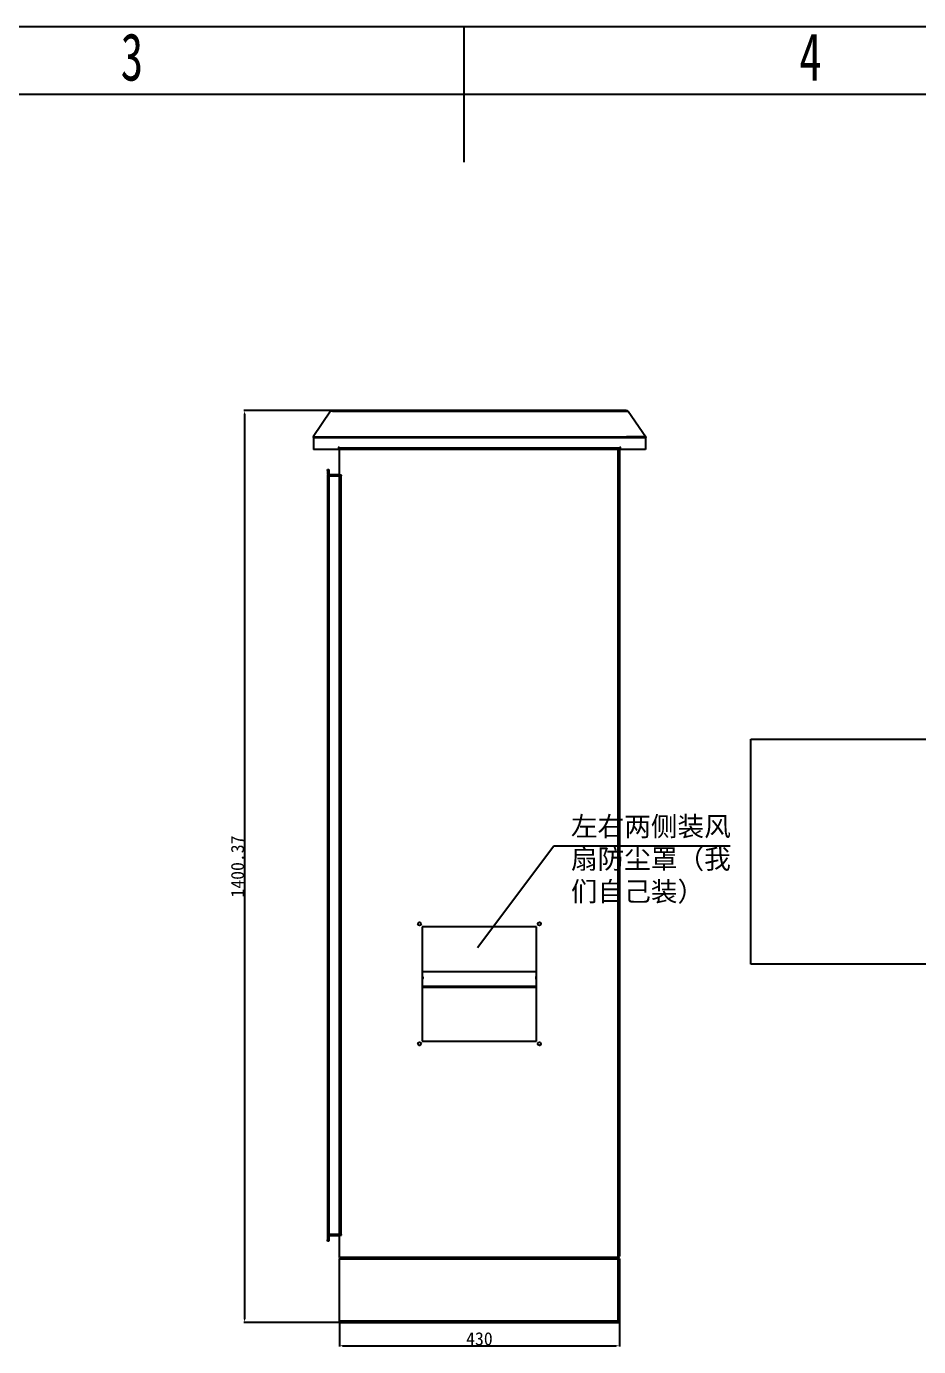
# Model space of a CAD drawing. Header units: millimetres. Extents: x -14348 to 6039, y -1826 to 2921.
# Drawn here: x -11718 to -10348, y 848 to 2875 of the extents above; entities that cross this region are included whole.
import ezdxf

# ---------------------------------------------------------------- set-up
doc = ezdxf.new("R2010")
doc.units = ezdxf.units.MM
doc.layers.add('图框', color=7, linetype='Continuous')
doc.layers.add('标注', color=3, linetype='Continuous')
doc.styles.add('SLDTEXTSTYLE5', font='TXT', dxfattribs={"width": 0.7})
doc.dimstyles.new('ISO-25', dxfattribs={"dimtxt": 10, "dimasz": 5, "dimexe": 1.25, "dimexo": 0.625, "dimtad": 1, "dimdsep": 46, "dimtxsty": 'Standard', "dimcen": 2.5, "dimadec": 0, "dimazin": 0, "dimtfac": 1, "dimtmove": 0, "dimatfit": 3, "dimfxl": 1, "dimarcsym": 0})
picture_1 = doc.add_image_def('image2.png', size_in_pixel=(719, 595))

# ---------------------------------------------------------------- blocks, each defined once
blk = doc.blocks.new('*D238')
at = {"layer": 'Defpoints', "color": 0, "transparency": 16777216}
for p in [(-11237.3, 887.7), (-10807.3, 887.7), (-10807.3, 849.5)]:
    blk.add_point(p, dxfattribs=at)
at = {"layer": '标注', "color": 0, "lineweight": -2, "transparency": 16777216}
for p, q in [((-11237.3, 887.1), (-11237.3, 848.3)), ((-10807.3, 887.1), (-10807.3, 848.3)), ((-11232.3, 849.5), (-10812.3, 849.5))]:
    blk.add_line(p, q, dxfattribs=at)
at = {"layer": '标注', "color": 0, "transparency": 16777216}
for points in [[(-11232.3, 850.4), (-11232.3, 848.7), (-11237.3, 849.5)], [(-10812.3, 850.4), (-10812.3, 848.7), (-10807.3, 849.5)]]:
    blk.add_solid(points, dxfattribs=at)
at = {"layer": '标注', "color": 0, "transparency": 16777216, "insert": (-11022.3, 860.2), "char_height": 10, "attachment_point": 5}
blk.add_mtext('{\\H2x;430}', dxfattribs=at)
blk = doc.blocks.new('*D239')
at = {"layer": 'Defpoints', "color": 0, "transparency": 16777216}
for p in [(-10796.8, 2285.6), (-11382.9, 885.2), (-10810.5, 885.2)]:
    blk.add_point(p, dxfattribs=at)
at = {"layer": '标注', "color": 0, "lineweight": -2, "transparency": 16777216}
for p, q in [((-10797.4, 2285.6), (-11384.2, 2285.6)), ((-11382.9, 2280.6), (-11382.9, 890.2)), ((-10811.1, 885.2), (-11384.2, 885.2))]:
    blk.add_line(p, q, dxfattribs=at)
at = {"layer": '标注', "color": 0, "transparency": 16777216}
for points in [[(-11383.8, 2280.6), (-11382.1, 2280.6), (-11382.9, 2285.6)], [(-11383.8, 890.2), (-11382.1, 890.2), (-11382.9, 885.2)]]:
    blk.add_solid(points, dxfattribs=at)
at = {"layer": '标注', "color": 0, "transparency": 16777216, "insert": (-11393.6, 1585.4), "char_height": 10, "attachment_point": 5, "rotation": 90}
blk.add_mtext('{\\H2x;1400.37}', dxfattribs=at)

msp = doc.modelspace()

# ---------------------------------------------------------------- linework, layer by layer
at = {"color": 7, "linetype": 'Continuous', "lineweight": 25}
for p, q in [((-11250.712, 2284.499), (-11277.616, 2245.355)), ((-11247.873, 2284.499), (-11250.712, 2284.499)), ((-11247.873, 2284.499), (-11247.873, 2285.583)), ((-11247.873, 2285.583), (-10796.753, 2285.583)), ((-11247.873, 2284.499), (-10796.753, 2284.499)), ((-10796.753, 2285.583), (-10796.753, 2284.499)), ((-10796.753, 2284.499), (-10793.914, 2284.499)), ((-10793.914, 2284.499), (-10767.011, 2245.355)), ((-11277.616, 2245.355), (-11247.873, 2245.355)), ((-11277.616, 2245.355), (-11277.616, 2244.222)), ((-11277.616, 2244.222), (-11247.873, 2244.222)), ((-11277.277, 2243.939), (-11277.277, 2225.715)), ((-11247.873, 2243.939), (-11277.277, 2243.939)), ((-11247.873, 2245.355), (-10796.753, 2245.355)), ((-11247.873, 2243.939), (-11247.873, 2245.355)), ((-11247.873, 2243.939), (-10796.753, 2243.939)), ((-10796.753, 2245.355), (-10796.753, 2243.939)), ((-10767.011, 2245.355), (-10796.753, 2245.355)), ((-10767.011, 2244.222), (-10796.753, 2244.222)), ((-10796.753, 2243.939), (-10767.35, 2243.939)), ((-10767.35, 2243.939), (-10767.35, 2225.715)), ((-10767.011, 2245.355), (-10767.011, 2244.222)), ((-11238.677, 2225.715), (-11277.277, 2225.715)), ((-11237.677, 2229.215), (-11238.677, 2229.215)), ((-11238.677, 2229.215), (-11238.677, 2225.715)), ((-11238.677, 2227.715), (-11237.777, 2227.715)), ((-11238.677, 2225.715), (-11237.777, 2225.715)), ((-11237.777, 2228.215), (-11237.777, 2229.215)), ((-11237.777, 2225.715), (-11237.777, 2227.715)), ((-11237.677, 2228.215), (-11237.677, 2229.215)), ((-11237.677, 2228.215), (-10806.95, 2228.215)), ((-11237.677, 2225.715), (-11237.677, 2228.215)), ((-10806.95, 2225.715), (-11237.677, 2225.715)), ((-11237.313, 2186.115), (-11237.313, 2225.715)), ((-10807.313, 2225.715), (-10807.313, 987.715)), ((-10805.95, 2229.215), (-10806.95, 2229.215)), ((-10806.95, 2229.215), (-10806.95, 2228.215)), ((-10806.95, 2228.215), (-10806.95, 2225.715)), ((-10806.85, 2229.215), (-10806.85, 2228.215)), ((-10806.85, 2225.715), (-10806.85, 2227.715)), ((-10806.85, 2227.715), (-10805.95, 2227.715)), ((-10806.85, 2225.715), (-10805.95, 2225.715)), ((-10805.95, 2225.715), (-10805.95, 2229.215)), ((-10767.35, 2225.715), (-10805.95, 2225.715)), ((-11255.313, 2195.215), (-11253.313, 2195.215)), ((-11255.313, 2193.215), (-11255.313, 2195.215)), ((-11253.313, 2193.215), (-11255.313, 2193.215)), ((-11255.313, 2193.215), (-11255.313, 2187.715)), ((-11253.313, 2195.215), (-11253.313, 2193.215)), ((-11253.313, 2193.215), (-11253.313, 2187.715)), ((-11253.313, 2187.715), (-11255.313, 2187.715)), ((-11255.313, 2186.915), (-11253.313, 2186.915)), ((-11255.313, 2186.915), (-11255.313, 1018.515)), ((-11253.313, 2186.915), (-11253.313, 1018.515)), ((-11252.813, 2185.115), (-11253.313, 2185.115)), ((-11252.813, 2187.215), (-11252.813, 2185.215)), ((-11252.813, 2187.215), (-11237.813, 2187.215)), ((-11252.813, 2185.215), (-11237.813, 2185.215)), ((-11252.813, 1020.315), (-11252.813, 2185.115)), ((-11237.813, 2185.115), (-11252.813, 2185.115)), ((-11237.813, 2187.215), (-11237.813, 2185.215)), ((-11237.813, 2185.115), (-11237.813, 1020.315)), ((-11237.313, 2185.115), (-11237.813, 2185.115)), ((-11233.813, 2186.115), (-11237.313, 2186.115)), ((-11237.313, 2186.115), (-11237.313, 2185.215)), ((-11237.313, 2185.215), (-11235.313, 2185.215)), ((-11237.313, 2185.115), (-11237.313, 1020.315)), ((-11237.313, 2185.115), (-11234.813, 2185.115)), ((-11235.313, 2186.115), (-11235.313, 2185.215)), ((-11234.813, 2185.115), (-11234.813, 1020.315)), ((-11234.813, 2185.115), (-11233.813, 2185.115)), ((-11233.813, 2185.115), (-11233.813, 2186.115)), ((-11110.063, 1492.965), (-11110.063, 1317.465)), ((-10934.563, 1492.965), (-11110.063, 1492.965)), ((-10934.563, 1317.465), (-10934.563, 1492.965)), ((-11110.063, 1424.45), (-10934.563, 1424.45)), ((-10934.563, 1399.45), (-11110.063, 1399.45)), ((-11110.063, 1317.465), (-10934.563, 1317.465)), ((-11255.313, 1018.515), (-11253.313, 1018.515)), ((-11255.313, 1017.715), (-11255.313, 1012.215)), ((-11253.313, 1017.715), (-11255.313, 1017.715)), ((-11253.313, 1020.315), (-11252.813, 1020.315)), ((-11253.313, 1017.715), (-11253.313, 1012.215)), ((-11252.813, 1020.315), (-11237.813, 1020.315)), ((-11237.813, 1020.215), (-11252.813, 1020.215)), ((-11252.813, 1018.215), (-11252.813, 1020.215)), ((-11237.813, 1018.215), (-11252.813, 1018.215)), ((-11237.813, 1020.315), (-11237.313, 1020.315)), ((-11237.813, 1018.215), (-11237.813, 1020.215)), ((-11234.813, 1020.315), (-11237.313, 1020.315)), ((-11237.313, 1020.215), (-11235.313, 1020.215)), ((-11237.313, 1020.215), (-11237.313, 1019.315)), ((-11237.313, 985.215), (-11237.313, 1019.315)), ((-11237.313, 1019.315), (-11233.813, 1019.315)), ((-11235.313, 1020.215), (-11235.313, 1019.315)), ((-11233.813, 1020.315), (-11234.813, 1020.315)), ((-11233.813, 1019.315), (-11233.813, 1020.315)), ((-11255.313, 1012.215), (-11253.313, 1012.215)), ((-11255.313, 1010.215), (-11255.313, 1012.215)), ((-11253.313, 1010.215), (-11255.313, 1010.215)), ((-11253.313, 1012.215), (-11253.313, 1010.215)), ((-10809.813, 985.215), (-11237.313, 985.215)), ((-11237.313, 887.715), (-11237.313, 982.715)), ((-10809.813, 982.715), (-11237.313, 982.715)), ((-11234.813, 985.215), (-11234.813, 985.033)), ((-10809.813, 987.922), (-10809.813, 985.215)), ((-10809.813, 987.922), (-10809.785, 987.914)), ((-10809.813, 985.215), (-10809.813, 983.215)), ((-10809.813, 982.715), (-10809.813, 887.715)), ((-10807.313, 982.715), (-10809.813, 982.715)), ((-10809.351, 987.767), (-10809.313, 987.715)), ((-10807.313, 987.715), (-10809.313, 987.715)), ((-10807.313, 982.715), (-10807.313, 887.715)), ((-11237.313, 887.715), (-10809.813, 887.715)), ((-11234.813, 885.215), (-11234.813, 885.401)), ((-11234.813, 885.215), (-11234.106, 885.215)), ((-11234.106, 885.215), (-10810.52, 885.215)), ((-10810.52, 885.215), (-10809.813, 885.215)), ((-10809.813, 887.715), (-10807.313, 887.715)), ((-10809.813, 885.215), (-10809.813, 887.215))]:
    msp.add_line(p, q, dxfattribs=at)
at = {"color": 8, "linetype": 'Continuous', "lineweight": 25}
for p, q in [((-11238.677, 2228.215), (-11237.777, 2228.215)), ((-10809.813, 2225.715), (-10809.813, 987.922)), ((-10805.95, 2228.215), (-10806.85, 2228.215)), ((-11110.063, 1401.95), (-10934.563, 1401.95))]:
    msp.add_line(p, q, dxfattribs=at)
at = {"color": 7, "linetype": 'Continuous', "lineweight": 25, "flags": 128}
for points in [[(-11277.261, 2244.222), (-11277.27, 2244.127), (-11277.277, 2243.939)], [(-10767.35, 2243.939), (-10767.357, 2244.127), (-10767.366, 2244.222)], [(-11237.827, 2227.715), (-11237.825, 2227.727), (-11237.777, 2228.215)], [(-10806.85, 2228.215), (-10806.802, 2227.727), (-10806.799, 2227.715)], [(-11255.313, 2187.715), (-11255.265, 2187.227), (-11255.182, 2186.915)], [(-11253.313, 2185.265), (-11253.301, 2185.263), (-11252.813, 2185.215)], [(-11237.813, 2185.215), (-11237.325, 2185.263), (-11237.313, 2185.265)], [(-11255.182, 1018.515), (-11255.265, 1018.203), (-11255.313, 1017.715)], [(-11252.813, 1020.215), (-11253.301, 1020.167), (-11253.313, 1020.164)], [(-11237.313, 1020.164), (-11237.325, 1020.167), (-11237.813, 1020.215)]]:
    msp.add_lwpolyline(points, dxfattribs=at)
at = {"color": 7, "linetype": 'Continuous', "lineweight": 25}
for centre in [(-11114.313, 1497.215), (-10930.313, 1497.215), (-11114.313, 1313.215), (-10930.313, 1313.215)]:
    msp.add_circle(centre, 2.5, dxfattribs=at)
for centre, radius, start, end in [((-11247.873, 2283.083), 2.5, 90, 145.5), ((-10796.753, 2283.083), 2.5, 34.5, 90), ((-11274.777, 2243.939), 0.5, 145.5, 180), ((-10769.85, 2243.939), 0.5, 0, 34.5), ((-11252.813, 2187.715), 0.5, 180, 270), ((-11237.813, 2187.715), 0.5, 270, 0), ((-11112.313, 1414.45), 3.5, 310.005201, 49.994799), ((-10932.313, 1414.45), 3.5, 130.005201, 229.994799), ((-11252.813, 1017.715), 0.5, 90, 180), ((-11237.813, 1017.715), 0.5, 0, 90)]:
    msp.add_arc(centre, radius, start, end, dxfattribs=at)
for points, knots in [([(-11237.313, 982.715), (-11237.016, 983.079), (-11236.423, 983.806), (-11235.532, 984.687), (-11234.758, 985.152), (-11234.284, 985.198), (-11234.106, 985.215)], [0, 0, 0, 0, 0.27745917, 0.55520886, 0.83296076, 1, 1, 1, 1]), ([(-11234.813, 985.215), (-11235.177, 985.168), (-11235.905, 985.075), (-11236.786, 984.368), (-11237.251, 983.514), (-11237.296, 982.933), (-11237.313, 982.715)], [0, 0, 0, 0, 0.27745917, 0.55520886, 0.83296076, 1, 1, 1, 1]), ([(-10810.52, 985.215), (-10810.469, 985.186), (-10810.366, 985.129), (-10810.212, 984.684), (-10810.057, 984.032), (-10809.924, 983.332), (-10809.843, 982.881), (-10809.813, 982.715)], [0, 0, 0, 0, 0.2181749, 0.4363498, 0.6545151, 0.8726803, 1, 1, 1, 1]), ([(-10807.313, 982.715), (-10807.342, 983), (-10807.399, 983.572), (-10807.844, 984.33), (-10808.496, 984.896), (-10809.196, 985.178), (-10809.647, 985.205), (-10809.813, 985.215)], [0, 0, 0, 0, 0.2181749, 0.4363498, 0.6545151, 0.8726803, 1, 1, 1, 1]), ([(-11234.106, 885.215), (-11234.403, 885.261), (-11234.997, 885.354), (-11235.887, 886.061), (-11236.661, 886.916), (-11237.135, 887.497), (-11237.313, 887.715)], [0, 0, 0, 0, 0.27745917, 0.55520886, 0.83296076, 1, 1, 1, 1]), ([(-11237.313, 887.715), (-11237.267, 887.351), (-11237.174, 886.624), (-11236.467, 885.742), (-11235.613, 885.277), (-11235.031, 885.232), (-11234.813, 885.215)], [0, 0, 0, 0, 0.27745917, 0.55520886, 0.83296076, 1, 1, 1, 1]), ([(-10809.813, 887.715), (-10809.865, 887.429), (-10809.968, 886.858), (-10810.122, 886.1), (-10810.276, 885.534), (-10810.409, 885.252), (-10810.49, 885.225), (-10810.52, 885.215)], [0, 0, 0, 0, 0.2181749, 0.4363498, 0.6545151, 0.8726803, 1, 1, 1, 1]), ([(-10809.813, 885.215), (-10809.528, 885.243), (-10808.956, 885.301), (-10808.198, 885.745), (-10807.632, 886.398), (-10807.35, 887.098), (-10807.323, 887.549), (-10807.313, 887.715)], [0, 0, 0, 0, 0.2181749, 0.4363498, 0.6545151, 0.8726803, 1, 1, 1, 1])]:
    msp.add_open_spline(points, degree=3, knots=knots, dxfattribs=at)
for points in [[(-10807.313, 987.715), (-10807.351, 987.732), (-10807.426, 987.767), (-10808.004, 987.818), (-10808.83, 987.87), (-10809.486, 987.905), (-10809.813, 987.922)], [(-10809.813, 987.215), (-10809.748, 987.222), (-10809.617, 987.237), (-10809.451, 987.353), (-10809.336, 987.518), (-10809.321, 987.649), (-10809.313, 987.715)], [(-10809.813, 985.215), (-10809.486, 985.252), (-10808.83, 985.328), (-10808.004, 985.906), (-10807.426, 986.732), (-10807.351, 987.387), (-10807.313, 987.715)], [(-10809.313, 982.715), (-10809.321, 982.78), (-10809.336, 982.911), (-10809.451, 983.077), (-10809.617, 983.192), (-10809.748, 983.207), (-10809.813, 983.215)], [(-10809.813, 887.215), (-10809.748, 887.222), (-10809.617, 887.237), (-10809.451, 887.353), (-10809.336, 887.518), (-10809.321, 887.649), (-10809.313, 887.715)]]:
    msp.add_open_spline(points, degree=3, dxfattribs=at)
at = {"layer": '图框'}
msp.add_line((-14348.301, 2875.346), (-8160.801, 2875.346), dxfattribs=at)
at = {"layer": '图框', "lineweight": 25}
msp.add_line((-11046.218, 2875.346), (-11046.218, 2667.013), dxfattribs=at)
at = {"layer": '图框', "linetype": 'Continuous', "lineweight": 25}
msp.add_line((-13827.468, 2771.179), (-8264.968, 2771.179), dxfattribs=at)

# ---------------------------------------------------------------- texts
at = {"layer": '图框', "char_height": 72.917, "attachment_point": 2, "style": 'SLDTEXTSTYLE5'}
for s, insert in [('3', (-11555.709, 2865.056)), ('4', (-10514.042, 2865.056))]:
    msp.add_mtext(s, dxfattribs=dict(at, insert=insert))
at = {"layer": '标注', "insert": (-10881.882, 1662.061), "char_height": 30, "attachment_point": 1}
msp.add_mtext_dynamic_manual_height_columns('{\\fSimSun|b0|i0|c134|p2;左右两侧装风扇防尘罩（我们自己装）}', width=268.73278, gutter_width=12.5, heights=[0], dxfattribs=at)

# ---------------------------------------------------------------- dimensions: what is measured, and where the dimension line sits
at = {"layer": '标注'}
dim = msp.add_linear_dim(base=(-11382.926, 885.215), p1=(-10796.753, 2285.583), p2=(-10810.52, 885.215), angle=90, text='{\\H2x;<>}', dimstyle='ISO-25', dxfattribs=at)
dim.commit()
dim.dimension.update_dxf_attribs({"geometry": '*D239', "text_midpoint": (-11393.551, 1585.399)})
dim = msp.add_linear_dim(base=(-10807.313, 849.529), p1=(-11237.313, 887.715), p2=(-10807.313, 887.715), text='{\\H2x;<>}', dimstyle='ISO-25', dxfattribs=at)
dim.commit()
dim.dimension.update_dxf_attribs({"geometry": '*D238', "text_midpoint": (-11022.313, 860.154)})

# ---------------------------------------------------------------- pictures from other files: only their frames are drawn
image = msp.add_image(picture_1, insert=(-10605.641, 1435.562), size_in_units=(417.349, 345.372), dxfattribs=at)
image.dxf.flags = 7

# ---------------------------------------------------------------- leaders
msp.add_leader([(-11025.1, 1461.311), (-10908.251, 1617.157), (-10637.49, 1617.157)], dimstyle='ISO-25', override={"dimgap": 0.625, "dimtad": 0}, dxfattribs=at)

doc.saveas('drawing.dxf')
